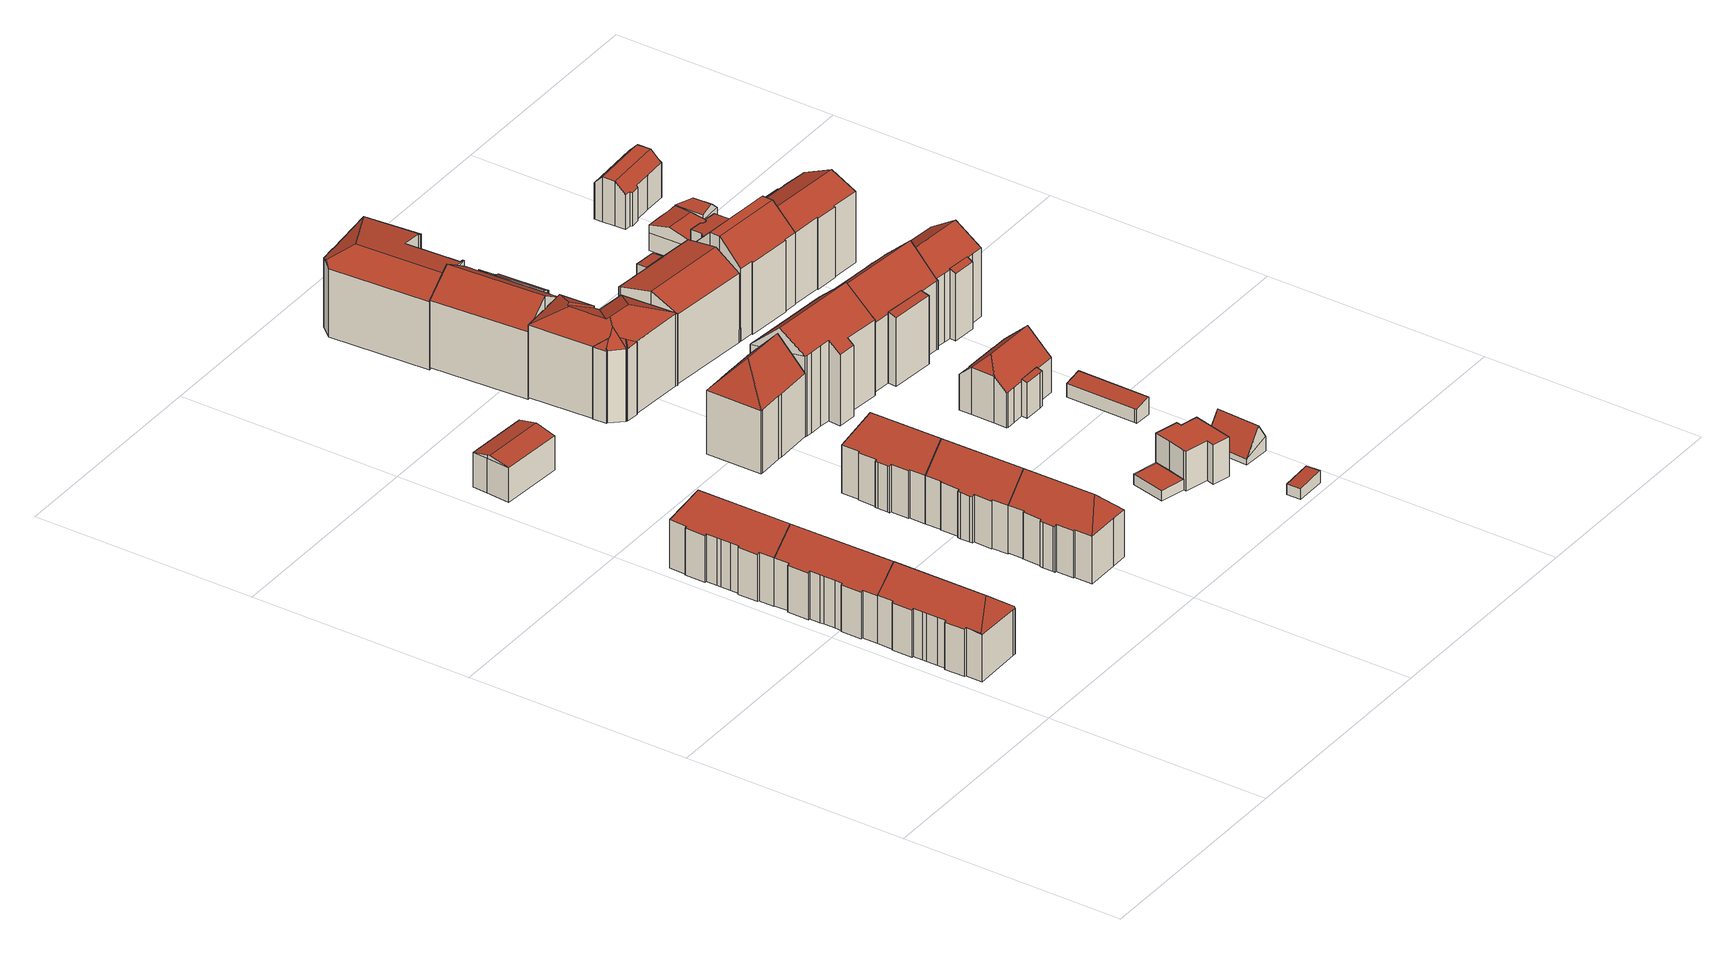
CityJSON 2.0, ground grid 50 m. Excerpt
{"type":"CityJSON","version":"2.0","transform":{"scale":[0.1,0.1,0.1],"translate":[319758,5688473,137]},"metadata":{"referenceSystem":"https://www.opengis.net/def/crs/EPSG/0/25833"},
"CityObjects":{
"building1":{"type":"Building","attributes":{"Dachtyp_tdc":"tdcFreeFormRoof","Gemeindeschluessel":14713000,"Dachneigung":39.21,"QualitaetDacherkennung":83,"Geometrietyp2DReferenz":"3000","function":"31001_9998","roofType":"5000","measuredHeight":15.75},"geometry":[{"type":"MultiSurface","lod":"2","boundaries":[[[0,1,2,3]],[[1,4,5,2]],[[4,6,7,5]],[[6,8,9,7]],[[8,10,11,9]],[[10,12,13,11]],[[12,14,15,13]],[[14,16,17,15]],[[16,18,19,17]],[[18,20,21,19]],[[20,22,23,21]],[[22,24,25,23]],[[24,26,27,25]],[[26,28,29,27]],[[28,30,31,29]],[[30,32,33,31]],[[32,34,35,33]],[[34,36,37,35]],[[36,38,39,37]],[[38,40,41,39]],[[40,42,43,41]],[[42,44,45,43]],[[44,46,47,45]],[[46,48,49,47]],[[48,50,51,49]],[[50,52,53,51]],[[52,0,3,53]],[[50,48,54,55,56,0,52]],[[28,26,57,55,54,46,44,42,40,38,36,34,32,30]],[[16,14,12,10,8,6,4,1,56,55,57,24,22,20,18]],[[1,0,56]],[[26,24,57]],[[48,46,54]],[[3,2,5,7,9,11,13,15,17,19,21,23,25,27,29,31,33,35,37,39,41,43,45,47,49,51,53]]],"semantics":{"surfaces":[{"type":"WallSurface"},{"type":"RoofSurface"},{"type":"GroundSurface"}],"values":[0,0,0,0,0,0,0,0,0,0,0,0,0,0,0,0,0,0,0,0,0,0,0,0,0,0,0,1,1,1,0,0,0,2]}}]},
"building2":{"type":"Building","attributes":{"Dachtyp_tdc":"tdcGableRoof","Gemeindeschluessel":14713000,"Dachneigung":40.83,"QualitaetDacherkennung":93,"Geometrietyp2DReferenz":"3000","function":"31001_9998","roofType":"3100","measuredHeight":15.83},"geometry":[{"type":"MultiSurface","lod":"2","boundaries":[[[58,59,60,61]],[[59,62,63,60]],[[62,64,65,63]],[[64,66,67,65]],[[66,68,69,67]],[[68,70,71,69]],[[70,72,73,71]],[[72,74,75,73]],[[74,76,77,75]],[[76,78,79,77]],[[78,80,81,79]],[[80,82,83,81]],[[82,84,85,83]],[[84,86,87,85]],[[86,88,89,87]],[[88,90,91,89]],[[90,92,93,91]],[[92,94,95,93]],[[94,96,97,95]],[[96,98,99,97]],[[98,100,101,99]],[[100,102,103,101]],[[102,104,27,103]],[[104,105,106,27]],[[105,107,25,106]],[[107,108,109,25]],[[108,58,61,109]],[[105,104,102,100,98,96,94,92,90,88,86,84,82,80]],[[80,78,76,74,72,70,68,66,64,62,59,58,108,107,105]],[[61,60,63,65,67,69,71,73,75,77,79,81,83,85,87,89,91,93,95,97,99,101,103,27,106,25,109]]],"semantics":{"surfaces":[{"type":"WallSurface"},{"type":"RoofSurface"},{"type":"GroundSurface"}],"values":[0,0,0,0,0,0,0,0,0,0,0,0,0,0,0,0,0,0,0,0,0,0,0,0,0,0,0,1,1,2]}}]},
"building3":{"type":"Building","attributes":{"Dachtyp_tdc":"tdcHipAndGableRoof","Gemeindeschluessel":14713000,"Dachneigung":40.2,"QualitaetDacherkennung":94,"Geometrietyp2DReferenz":"3000","function":"31001_9998","roofType":"5000","measuredHeight":15.84},"geometry":[{"type":"MultiSurface","lod":"2","boundaries":[[[110,111,112,113]],[[111,114,115,112]],[[114,116,117,115]],[[116,118,119,117]],[[118,120,121,119]],[[120,122,123,121]],[[122,124,125,123]],[[124,126,127,125]],[[126,80,128,127]],[[80,78,129,128]],[[78,130,131,129]],[[130,132,133,131]],[[132,134,135,133]],[[134,136,137,135]],[[136,138,139,137]],[[138,140,141,139]],[[140,142,143,141]],[[142,144,145,143]],[[144,146,147,145]],[[146,148,149,147]],[[148,150,151,149]],[[150,152,153,151]],[[152,154,155,153]],[[154,156,157,155]],[[156,158,159,157]],[[158,160,161,159]],[[160,162,163,161]],[[162,110,113,163]],[[158,156,154,152,164]],[[152,150,148,146,144,142,140,138,136,134,132,130,78,80,164]],[[80,126,124,122,120,118,116,114,111,110,162,160,158,164]],[[113,112,115,117,119,121,123,125,127,128,129,131,133,135,137,139,141,143,145,147,149,151,153,155,157,159,161,163]]],"semantics":{"surfaces":[{"type":"WallSurface"},{"type":"RoofSurface"},{"type":"GroundSurface"}],"values":[0,0,0,0,0,0,0,0,0,0,0,0,0,0,0,0,0,0,0,0,0,0,0,0,0,0,0,0,1,1,1,2]}}]},
"building4":{"type":"Building","attributes":{"Dachtyp_tdc":"tdcFreeFormRoof","Gemeindeschluessel":14713000,"Dachneigung":14.15,"QualitaetDacherkennung":88,"Geometrietyp2DReferenz":"3000","function":"31001_2000","roofType":"5000","measuredHeight":8.96},"geometry":[{"type":"MultiSurface","lod":"2","boundaries":[[[165,166,167,168]],[[166,169,170,167]],[[169,171,172,170]],[[171,173,174,172]],[[173,175,176,174]],[[175,165,168,176]],[[177,166,165,178]],[[175,173,171,179,177,178]],[[169,179,171]],[[166,177,179,169]],[[175,178,165]],[[168,167,170,172,174,176]]],"semantics":{"surfaces":[{"type":"WallSurface"},{"type":"RoofSurface"},{"type":"GroundSurface"}],"values":[0,0,0,0,0,0,1,1,0,0,0,2]}}]},
"building5":{"type":"Building","attributes":{"Dachtyp_tdc":"tdcHipAndGableRoof","Gemeindeschluessel":14713000,"Dachneigung":44.88,"QualitaetDacherkennung":80,"Geometrietyp2DReferenz":"3000","function":"31001_9998","roofType":"5000","measuredHeight":16.46},"geometry":[{"type":"MultiSurface","lod":"2","boundaries":[[[180,181,182,183]],[[181,184,185,182]],[[184,186,187,185]],[[186,188,189,187]],[[188,190,191,189]],[[190,192,193,191]],[[192,194,195,193]],[[194,196,197,195]],[[196,198,199,197]],[[198,200,201,199]],[[200,202,203,201]],[[202,204,205,203]],[[204,206,207,205]],[[206,208,209,207]],[[208,210,211,209]],[[210,212,213,211]],[[212,214,215,213]],[[214,216,217,215]],[[216,218,219,217]],[[218,220,221,219]],[[220,180,183,221]],[[216,214,212,222]],[[212,210,208,206,204,202,200,198,222]],[[198,196,194,192,190,188,186,184,181,180,220,218,216,222]],[[183,182,185,187,189,191,193,195,197,199,201,203,205,207,209,211,213,215,217,219,221]]],"semantics":{"surfaces":[{"type":"WallSurface"},{"type":"RoofSurface"},{"type":"GroundSurface"}],"values":[0,0,0,0,0,0,0,0,0,0,0,0,0,0,0,0,0,0,0,0,0,1,1,1,2]}}]},
"building6":{"type":"Building","attributes":{"Dachtyp_tdc":"tdcGableRoof","Gemeindeschluessel":14713000,"Dachneigung":44.8,"QualitaetDacherkennung":94,"Geometrietyp2DReferenz":"3000","function":"31001_9998","roofType":"3100","measuredHeight":16.57},"geometry":[{"type":"MultiSurface","lod":"2","boundaries":[[[223,224,225,226]],[[224,227,228,225]],[[227,229,230,228]],[[229,231,232,230]],[[231,233,234,232]],[[233,235,236,234]],[[235,237,238,236]],[[237,239,240,238]],[[239,241,242,240]],[[241,243,244,242]],[[243,245,246,244]],[[245,247,248,246]],[[247,249,250,248]],[[249,251,252,250]],[[251,253,254,252]],[[253,255,256,254]],[[255,200,257,256]],[[200,198,258,257]],[[198,196,259,258]],[[196,260,261,259]],[[260,223,226,261]],[[198,200,255,253,251,249,247,245,243]],[[243,241,239,237,235,233,231,229,227,224,223,260,196,198]],[[226,225,228,230,232,234,236,238,240,242,244,246,248,250,252,254,256,257,258,259,261]]],"semantics":{"surfaces":[{"type":"WallSurface"},{"type":"RoofSurface"},{"type":"GroundSurface"}],"values":[0,0,0,0,0,0,0,0,0,0,0,0,0,0,0,0,0,0,0,0,0,1,1,2]}}]},
"building7":{"type":"Building","attributes":{"Dachtyp_tdc":"tdcHipAndGableRoof","Gemeindeschluessel":14713000,"Dachneigung":44.86,"QualitaetDacherkennung":91,"Geometrietyp2DReferenz":"3000","function":"31001_9998","roofType":"5000","measuredHeight":16.6},"geometry":[{"type":"MultiSurface","lod":"2","boundaries":[[[262,263,264,265]],[[263,266,267,264]],[[266,245,246,267]],[[245,243,244,246]],[[243,241,242,244]],[[241,268,269,242]],[[268,270,271,269]],[[270,272,273,271]],[[272,274,275,273]],[[274,276,277,275]],[[276,278,279,277]],[[278,280,281,279]],[[280,282,283,281]],[[282,284,285,283]],[[284,286,287,285]],[[286,288,289,287]],[[288,290,291,289]],[[290,292,293,291]],[[292,294,295,293]],[[294,262,265,295]],[[290,288,296]],[[288,286,284,282,280,278,276,274,272,270,268,241,243,296]],[[243,245,266,263,262,294,292,290,296]],[[265,264,267,246,244,242,269,271,273,275,277,279,281,283,285,287,289,291,293,295]]],"semantics":{"surfaces":[{"type":"WallSurface"},{"type":"RoofSurface"},{"type":"GroundSurface"}],"values":[0,0,0,0,0,0,0,0,0,0,0,0,0,0,0,0,0,0,0,0,1,1,1,2]}}]},
"building8":{"type":"Building","attributes":{"Dachtyp_tdc":"tdcHipAndGableRoof","Gemeindeschluessel":14713000,"Dachneigung":47.72,"QualitaetDacherkennung":93,"Geometrietyp2DReferenz":"3000","function":"31001_9998","roofType":"5000","measuredHeight":21.48},"geometry":[{"type":"MultiSurface","lod":"2","boundaries":[[[297,298,299,300]],[[298,301,302,299]],[[301,303,304,302]],[[303,305,306,304]],[[305,307,308,306]],[[307,309,310,308]],[[309,311,312,310]],[[311,313,314,312]],[[313,315,316,314]],[[315,317,318,316]],[[317,319,320,318]],[[319,297,300,320]],[[315,313,321]],[[313,311,309,307,305,303,321]],[[303,301,298,297,319,317,315,321]],[[300,299,302,304,306,308,310,312,314,316,318,320]]],"semantics":{"surfaces":[{"type":"WallSurface"},{"type":"RoofSurface"},{"type":"GroundSurface"}],"values":[0,0,0,0,0,0,0,0,0,0,0,0,1,1,1,2]}}]},
"building9":{"type":"Building","attributes":{"Dachtyp_tdc":"tdcPolyFlatRoof","Gemeindeschluessel":14713000,"Dachneigung":0,"QualitaetDacherkennung":81,"Geometrietyp2DReferenz":"3000","function":"31001_9998","roofType":"1000","measuredHeight":2.42},"geometry":[{"type":"MultiSurface","lod":"2","boundaries":[[[322,323,324,325]],[[323,326,327,324]],[[326,328,329,327]],[[328,330,331,329]],[[330,322,325,331]],[[330,328,326,323,322]],[[325,324,327,329,331]]],"semantics":{"surfaces":[{"type":"WallSurface"},{"type":"RoofSurface"},{"type":"GroundSurface"}],"values":[0,0,0,0,0,1,2]}}]},
"building10":{"type":"Building","attributes":{"Dachtyp_tdc":"tdcFreeFormRoof","Gemeindeschluessel":14713000,"Dachneigung":26.91,"QualitaetDacherkennung":24,"Geometrietyp2DReferenz":"3000","function":"31001_9998","roofType":"5000","measuredHeight":19.82},"geometry":[{"type":"MultiSurface","lod":"2","boundaries":[[[332,333,334,335]],[[333,336,337,334]],[[336,338,339,337]],[[338,340,341,339]],[[340,342,343,341]],[[342,344,345,343]],[[344,346,347,345]],[[344,348,346]],[[349,348,344]],[[348,349,350]],[[349,344,342]],[[351,352,350,349,342,340]],[[353,354,351,340,338]],[[355,353,338,336]],[[332,336,333]],[[336,332,355]],[[354,353,355,332,356]],[[357,358,352,351,354,356,359]],[[360,357,359,361]],[[362,360,361,363]],[[362,363,364]],[[365,358,357,360,362,364,366]],[[367,365,366,368]],[[369,367,368,370]],[[369,370,371]],[[365,367,369,371,372]],[[348,350,352,358,365,372,373]],[[348,373,346]],[[347,374,375,376,377,378,379,380,381,382,383,384,335,334,337,339,341,343,345]],[[346,373,374,347]],[[373,372,375,374]],[[372,371,376,375]],[[371,370,377,376]],[[370,368,378,377]],[[368,366,379,378]],[[366,364,380,379]],[[364,363,381,380]],[[363,361,382,381]],[[361,359,383,382]],[[359,356,384,383]],[[356,332,335,384]]],"semantics":{"surfaces":[{"type":"WallSurface"},{"type":"RoofSurface"},{"type":"GroundSurface"}],"values":[0,0,0,0,0,0,0,1,1,1,1,1,1,1,1,1,1,1,1,1,1,1,1,1,1,1,1,1,2,0,0,0,0,0,0,0,0,0,0,0,0]}}]},
"building11":{"type":"Building","attributes":{"Gemeindeschluessel":14713000,"Geometrietyp2DReferenz":"3000","function":"31001_9998","roofType":"9999"},"children":["building11-1","building11-2"]},
"building11-1":{"type":"BuildingPart","attributes":{"Dachtyp_tdc":"tdcGableRoof","Dachneigung":35.15,"QualitaetDacherkennung":75,"Geometrietyp2DReferenz":"3000","roofType":"3100","measuredHeight":20.07},"parents":["building11"],"geometry":[{"type":"MultiSurface","lod":"2","boundaries":[[[385,386,387]],[[388,389,390,391]],[[389,392,393,390]],[[392,394,395,393]],[[394,396,397,395]],[[396,398,399,397]],[[398,400,401,399]],[[400,402,403,401]],[[402,404,405,403]],[[404,406,407,405]],[[406,385,387,407]],[[402,400,398,396]],[[396,394,392,389,388,408,386,385,406,404,402]],[[387,391,390,393,395,397,399,401,403,405,407]],[[391,387,386,408]],[[388,391,408]]],"semantics":{"surfaces":[{"type":"WallSurface"},{"type":"RoofSurface"},{"type":"GroundSurface"},{"type":"ClosureSurface"}],"values":[0,0,0,0,0,0,0,0,0,0,0,1,1,2,3,3]}}]},
"building11-2":{"type":"BuildingPart","attributes":{"Dachtyp_tdc":"tdcPolyFlatRoof","Dachneigung":26.8,"QualitaetDacherkennung":94,"Geometrietyp2DReferenz":"3000","roofType":"2100","measuredHeight":16.1},"parents":["building11"],"geometry":[{"type":"MultiSurface","lod":"2","boundaries":[[[409,410,411,387]],[[410,412,413,411]],[[412,414,415,413]],[[414,416,417,415]],[[416,418,419,417]],[[418,420,421,419]],[[420,422,391,421]],[[422,388,391]],[[409,387,386]],[[423,422,420,418,416,414,412,410,409]],[[411,413,415,417,419,421,391,387]],[[408,388,422,423]],[[408,391,388]],[[386,408,423,409]],[[386,387,391,408]]],"semantics":{"surfaces":[{"type":"WallSurface"},{"type":"RoofSurface"},{"type":"GroundSurface"},{"type":"ClosureSurface"}],"values":[0,0,0,0,0,0,0,0,0,1,2,0,3,0,3]}}]},
"building12":{"type":"Building","attributes":{"Dachtyp_tdc":"tdcPolyFlatRoof","Gemeindeschluessel":14713000,"Dachneigung":0,"QualitaetDacherkennung":73,"Geometrietyp2DReferenz":"3000","function":"31001_9998","roofType":"1000","measuredHeight":9.14},"geometry":[{"type":"MultiSurface","lod":"2","boundaries":[[[424,425,325,426]],[[425,427,331,325]],[[427,428,329,331]],[[428,429,430,329]],[[429,431,432,430]],[[431,433,434,432]],[[433,435,436,434]],[[435,437,438,436]],[[437,439,440,438]],[[439,441,442,440]],[[441,424,426,442]],[[441,439,437,435,433,431,429,428,427,425,424]],[[426,325,331,329,430,432,434,436,438,440,442]]],"semantics":{"surfaces":[{"type":"WallSurface"},{"type":"RoofSurface"},{"type":"GroundSurface"}],"values":[0,0,0,0,0,0,0,0,0,0,0,1,2]}}]},
"building13":{"type":"Building","attributes":{"Dachtyp_tdc":"tdcPolyFlatRoof","Gemeindeschluessel":14713000,"Dachneigung":3.63,"QualitaetDacherkennung":97,"Geometrietyp2DReferenz":"3000","function":"31001_2463","roofType":"2100","measuredHeight":2.85},"geometry":[{"type":"MultiSurface","lod":"2","boundaries":[[[443,444,445,446]],[[444,447,448,445]],[[447,449,450,448]],[[449,443,446,450]],[[449,447,444,443]],[[446,445,448,450]]],"semantics":{"surfaces":[{"type":"WallSurface"},{"type":"RoofSurface"},{"type":"GroundSurface"}],"values":[0,0,0,0,1,2]}}]},
"building14":{"type":"Building","attributes":{"Dachtyp_tdc":"tdcFreeFormRoof","Gemeindeschluessel":14713000,"Dachneigung":42.61,"QualitaetDacherkennung":47,"Geometrietyp2DReferenz":"3000","function":"31001_9998","roofType":"5000","measuredHeight":23},"geometry":[{"type":"MultiSurface","lod":"2","boundaries":[[[451,452,453,454]],[[452,455,456,453]],[[455,457,458,456]],[[457,459,460,458]],[[459,461,462,460]],[[461,463,464,462]],[[463,465,466,464]],[[465,467,468,466]],[[467,469,470,468]],[[469,471,472,470]],[[471,473,474,472]],[[473,475,476,474]],[[475,451,454,476]],[[477,467,465,463,478]],[[452,451,475,473,471,469,477,478,461,459,457,455]],[[463,461,478]],[[469,467,477]],[[454,453,456,458,460,462,464,466,468,470,472,474,476]]],"semantics":{"surfaces":[{"type":"WallSurface"},{"type":"RoofSurface"},{"type":"GroundSurface"}],"values":[0,0,0,0,0,0,0,0,0,0,0,0,0,1,1,0,0,2]}}]},
"building15":{"type":"Building","attributes":{"Dachtyp_tdc":"tdcFreeFormRoof","Gemeindeschluessel":14713000,"Dachneigung":10.22,"QualitaetDacherkennung":35,"Geometrietyp2DReferenz":"3000","function":"31001_9998","roofType":"5000","measuredHeight":19.12},"geometry":[{"type":"MultiSurface","lod":"2","boundaries":[[[479,480,481,482]],[[480,483,484,481]],[[483,485,486,484]],[[485,487,488,486]],[[487,489,490,488]],[[489,491,492,490]],[[491,493,494,492]],[[493,495,496,494]],[[495,497,498,496]],[[497,499,500,498]],[[499,501,502,500]],[[501,503,504,502]],[[503,479,482,504]],[[505,506,503,501,499,507]],[[495,508,505,507,497]],[[493,491,489,487,485,483,480,479,506,505,508]],[[479,503,506]],[[499,497,507]],[[495,493,508]],[[482,481,484,486,488,490,492,494,496,498,500,502,504]]],"semantics":{"surfaces":[{"type":"WallSurface"},{"type":"RoofSurface"},{"type":"GroundSurface"}],"values":[0,0,0,0,0,0,0,0,0,0,0,0,0,1,1,1,0,0,0,2]}}]},
"building16":{"type":"Building","attributes":{"Dachtyp_tdc":"tdcFreeFormRoof","Gemeindeschluessel":14713000,"Dachneigung":54.87,"QualitaetDacherkennung":7,"Geometrietyp2DReferenz":"3000","function":"31001_9998","roofType":"5000","measuredHeight":6.92},"geometry":[{"type":"MultiSurface","lod":"2","boundaries":[[[509,510,511,512]],[[510,513,514,511]],[[513,515,516,514]],[[515,517,518,516]],[[517,519,520,518]],[[519,509,512,520]],[[521,522,515,513]],[[510,509,519,517,522,521]],[[513,510,521]],[[517,515,522]],[[512,511,514,516,518,520]]],"semantics":{"surfaces":[{"type":"WallSurface"},{"type":"RoofSurface"},{"type":"GroundSurface"}],"values":[0,0,0,0,0,0,1,1,0,0,2]}}]},
"building17":{"type":"Building","attributes":{"Gemeindeschluessel":14713000,"Geometrietyp2DReferenz":"3000","function":"31001_9998","roofType":"9999"},"children":["building17-1","building17-2","building17-3"]},
"building17-1":{"type":"BuildingPart","attributes":{"Dachtyp_tdc":"tdcPolyFlatRoof","Dachneigung":0,"QualitaetDacherkennung":0,"Geometrietyp2DReferenz":"3000","roofType":"9999","measuredHeight":3.02},"parents":["building17"],"geometry":[{"type":"MultiSurface","lod":"2","boundaries":[[[523,524,525,526,527]],[[526,525,528,529]],[[525,524,530,528]],[[524,523,531,530]],[[529,528,530,531,532]],[[529,532,527,526]],[[532,531,523,527]]],"semantics":{"surfaces":[{"type":"RoofSurface"},{"type":"WallSurface"},{"type":"GroundSurface"},{"type":"ClosureSurface"}],"values":[0,1,1,1,2,3,3]}}]},
"building17-2":{"type":"BuildingPart","attributes":{"Dachtyp_tdc":"tdcPolyFlatRoof","Dachneigung":6.88,"QualitaetDacherkennung":76,"Geometrietyp2DReferenz":"3000","roofType":"2100","measuredHeight":18.15},"parents":["building17"],"geometry":[{"type":"MultiSurface","lod":"2","boundaries":[[[533,534,535,536,537]],[[534,538,539,535]],[[538,540,541,539]],[[540,542,543,544,541]],[[542,540,538,534,533]],[[536,535,539,541,544]],[[537,543,542,533]],[[537,536,544,543]]],"semantics":{"surfaces":[{"type":"WallSurface"},{"type":"RoofSurface"},{"type":"GroundSurface"},{"type":"ClosureSurface"}],"values":[0,0,0,0,1,2,0,3]}}]},
"building17-3":{"type":"BuildingPart","attributes":{"Dachtyp_tdc":"tdcGableRoof","Dachneigung":10.06,"QualitaetDacherkennung":44,"Geometrietyp2DReferenz":"3000","roofType":"3100","measuredHeight":19.31},"parents":["building17"],"geometry":[{"type":"MultiSurface","lod":"2","boundaries":[[[545,537,536,546]],[[543,547,541,544]],[[547,548,549,541]],[[548,550,551,549]],[[550,552,526,529,551]],[[553,554,555,531,523]],[[554,556,557,555]],[[556,558,559,557]],[[558,545,546,559]],[[556,554,553,560]],[[560,552,550,548,547,543,537,545,558,556]],[[546,536,544,541,549,551,529,532,531,555,557,559]],[[543,544,536,537]],[[527,526,552,560]],[[532,529,526,527]],[[553,523,527,560]],[[532,527,523,531]]],"semantics":{"surfaces":[{"type":"WallSurface"},{"type":"RoofSurface"},{"type":"GroundSurface"},{"type":"ClosureSurface"}],"values":[0,0,0,0,0,0,0,0,0,1,1,2,3,0,3,0,3]}}]},
"building18":{"type":"Building","attributes":{"Gemeindeschluessel":14713000,"Geometrietyp2DReferenz":"3000","function":"31001_9998","roofType":"9999"},"children":["building18-1","building18-2"]},
"building18-1":{"type":"BuildingPart","attributes":{"Dachtyp_tdc":"tdcPolyFlatRoof","Dachneigung":16.17,"QualitaetDacherkennung":83,"Geometrietyp2DReferenz":"3000","roofType":"2100","measuredHeight":8.47},"parents":["building18"],"geometry":[{"type":"MultiSurface","lod":"2","boundaries":[[[561,562,563,564,565]],[[562,566,567,563]],[[566,568,569,567]],[[568,570,571,572,569]],[[568,566,562,561,570]],[[572,564,563,567,569]],[[561,565,571,570]],[[565,564,572,571]]],"semantics":{"surfaces":[{"type":"WallSurface"},{"type":"RoofSurface"},{"type":"GroundSurface"},{"type":"ClosureSurface"}],"values":[0,0,0,0,1,2,0,3]}}]},
"building18-2":{"type":"BuildingPart","attributes":{"Dachtyp_tdc":"tdcGableAndHippedGRoof","Dachneigung":43.38,"QualitaetDacherkennung":88,"Geometrietyp2DReferenz":"3000","roofType":"9999","measuredHeight":13.35},"parents":["building18"],"geometry":[{"type":"MultiSurface","lod":"2","boundaries":[[[573,574,575,576]],[[574,577,578,575]],[[577,579,580,578]],[[579,581,582,580]],[[581,583,584,582]],[[583,585,586,584]],[[585,587,588,586]],[[587,589,590,588]],[[589,565,564,590]],[[571,591,592,572]],[[591,593,594,592]],[[593,595,596,594]],[[595,597,598,596]],[[597,599,600,598]],[[599,601,602,600]],[[601,603,604,602]],[[603,573,576,604]],[[599,597,605]],[[597,595,593,591,571,565,589,587,585,583,605]],[[583,581,579,577,574,573,603,601,599,605]],[[576,575,578,580,582,584,586,588,590,564,572,592,594,596,598,600,602,604]],[[571,572,564,565]]],"semantics":{"surfaces":[{"type":"WallSurface"},{"type":"RoofSurface"},{"type":"GroundSurface"},{"type":"ClosureSurface"}],"values":[0,0,0,0,0,0,0,0,0,0,0,0,0,0,0,0,0,1,1,1,2,3]}}]},
"building19":{"type":"Building","attributes":{"Dachtyp_tdc":"tdcPolyFlatRoof","Gemeindeschluessel":14713000,"Dachneigung":12.18,"QualitaetDacherkennung":83,"Geometrietyp2DReferenz":"3000","function":"31001_9998","roofType":"2100","measuredHeight":4.02},"geometry":[{"type":"MultiSurface","lod":"2","boundaries":[[[606,607,608,609]],[[607,610,611,608]],[[610,612,613,611]],[[612,614,615,613]],[[614,606,609,615]],[[614,612,610,607,606]],[[609,608,611,613,615]]],"semantics":{"surfaces":[{"type":"WallSurface"},{"type":"RoofSurface"},{"type":"GroundSurface"}],"values":[0,0,0,0,0,1,2]}}]},
"building20":{"type":"Building","attributes":{"Gemeindeschluessel":14713000,"Geometrietyp2DReferenz":"3000","function":"31001_9998","roofType":"9999"},"children":["building20-1","building20-2"]},
"building20-1":{"type":"BuildingPart","attributes":{"Dachtyp_tdc":"tdcPolyFlatRoof","Dachneigung":12.2,"QualitaetDacherkennung":62,"Geometrietyp2DReferenz":"3000","roofType":"2100","measuredHeight":16.27},"parents":["building20"],"geometry":[{"type":"MultiSurface","lod":"2","boundaries":[[[616,617,618,619,620]],[[621,622,623,624,625]],[[622,616,620,623]],[[622,621,617,616]],[[620,619,624,623]],[[621,625,618,617]],[[625,624,619,618]]],"semantics":{"surfaces":[{"type":"WallSurface"},{"type":"RoofSurface"},{"type":"GroundSurface"},{"type":"ClosureSurface"}],"values":[0,0,0,1,2,0,3]}}]},
"building20-2":{"type":"BuildingPart","attributes":{"Dachtyp_tdc":"tdcGableRoof","Dachneigung":44.75,"QualitaetDacherkennung":91,"Geometrietyp2DReferenz":"3000","roofType":"3100","measuredHeight":22.36},"parents":["building20"],"geometry":[{"type":"MultiSurface","lod":"2","boundaries":[[[626,627,628,629]],[[627,625,624,628]],[[618,630,470,619]],[[630,631,632,470]],[[631,633,468,632]],[[633,634,635,468]],[[634,636,637,635]],[[636,638,639,637]],[[638,640,641,639]],[[640,642,643,641]],[[642,644,645,643]],[[644,646,647,645]],[[646,648,649,647]],[[648,650,651,649]],[[650,652,653,651]],[[652,654,655,653]],[[654,656,657,655]],[[656,658,659,657]],[[658,660,661,659]],[[660,662,663,661]],[[662,626,629,663]],[[658,656,654,652,650,648,646,644,642,640,638,636,634,633,631]],[[631,630,618,625,627,626,662,660,658]],[[629,628,624,619,470,632,468,635,637,639,641,643,645,647,649,651,653,655,657,659,661,663]],[[618,619,624,625]]],"semantics":{"surfaces":[{"type":"WallSurface"},{"type":"RoofSurface"},{"type":"GroundSurface"},{"type":"ClosureSurface"}],"values":[0,0,0,0,0,0,0,0,0,0,0,0,0,0,0,0,0,0,0,0,0,1,1,2,3]}}]},
"building21":{"type":"Building","attributes":{"Gemeindeschluessel":14713000,"Geometrietyp2DReferenz":"3000","function":"31001_9998","roofType":"9999"},"children":["building21-1","building21-2"]},
"building21-1":{"type":"BuildingPart","attributes":{"Dachtyp_tdc":"tdcPolyFlatRoof","Dachneigung":2.96,"QualitaetDacherkennung":62,"Geometrietyp2DReferenz":"3000","roofType":"2100","measuredHeight":16.63},"parents":["building21"],"geometry":[{"type":"MultiSurface","lod":"2","boundaries":[[[664,665,666,667]],[[665,668,669,666]],[[668,670,671,669]],[[670,672,673,671]],[[672,674,675,673]],[[674,676,677,675]],[[676,678,679,677]],[[678,680,681,679]],[[680,682,683,681]],[[682,684,685,686,683]],[[682,680,678,676,674,672,670,668,665,664,687,688,684]],[[686,689,667,666,669,671,673,675,677,679,681,683]],[[688,685,684]],[[689,686,685,688,687]],[[664,667,689,687]]],"semantics":{"surfaces":[{"type":"WallSurface"},{"type":"RoofSurface"},{"type":"GroundSurface"},{"type":"ClosureSurface"}],"values":[0,0,0,0,0,0,0,0,0,0,1,2,0,3,3]}}]},
"building21-2":{"type":"BuildingPart","attributes":{"Dachtyp_tdc":"tdcCutGableRoof","Dachneigung":44.11,"QualitaetDacherkennung":64,"Geometrietyp2DReferenz":"3000","roofType":"9999","measuredHeight":21.88},"parents":["building21"],"geometry":[{"type":"MultiSurface","lod":"2","boundaries":[[[690,691,692,693]],[[691,694,695,692]],[[694,696,667,695]],[[696,664,667]],[[685,697,698,686]],[[697,699,700,698]],[[699,701,702,700]],[[701,703,704,702]],[[703,705,706,704]],[[705,707,708,706]],[[707,709,710,708]],[[709,711,712,710]],[[711,713,714,712]],[[713,715,716,714]],[[715,717,718,716]],[[717,719,720,718]],[[719,721,722,720]],[[721,723,724,722]],[[723,690,693,724]],[[705,703,701,699,697,685,688,725,696,694,691,690,723]],[[721,719,717,715,713,711,709,707]],[[723,721,707,705]],[[693,692,695,667,689,686,698,700,702,704,706,708,710,712,714,716,718,720,722,724]],[[725,687,664,696]],[[687,689,667,664]],[[688,687,725]],[[685,686,689,687,688]]],"semantics":{"surfaces":[{"type":"WallSurface"},{"type":"RoofSurface"},{"type":"GroundSurface"},{"type":"ClosureSurface"}],"values":[0,0,0,0,0,0,0,0,0,0,0,0,0,0,0,0,0,0,0,1,1,1,2,0,3,0,3]}}]},
"building22":{"type":"Building","attributes":{"Gemeindeschluessel":14713000,"Geometrietyp2DReferenz":"3000","function":"31001_9998","roofType":"9999"},"children":["building22-1","building22-2"]},
"building22-1":{"type":"BuildingPart","attributes":{"Dachtyp_tdc":"tdcPolyFlatRoof","Dachneigung":24.7,"QualitaetDacherkennung":74,"Geometrietyp2DReferenz":"3000","roofType":"2100","measuredHeight":16.05},"parents":["building22"],"geometry":[{"type":"MultiSurface","lod":"2","boundaries":[[[726,727,728,729,730]],[[731,732,733,734,735]],[[732,726,730,733]],[[732,731,736,737,727,726]],[[730,729,738,739,734,733]],[[740,728,727,737]],[[740,738,729,728]],[[736,741,740,737]],[[741,739,738,740]],[[731,735,741,736]],[[735,734,739,741]]],"semantics":{"surfaces":[{"type":"WallSurface"},{"type":"RoofSurface"},{"type":"GroundSurface"},{"type":"ClosureSurface"}],"values":[0,0,0,1,2,0,3,0,3,0,3]}}]},
"building22-2":{"type":"BuildingPart","attributes":{"Dachtyp_tdc":"tdcGableRoof","Dachneigung":34.13,"QualitaetDacherkennung":82,"Geometrietyp2DReferenz":"3000","roofType":"3100","measuredHeight":19.6},"parents":["building22"],"geometry":[{"type":"MultiSurface","lod":"2","boundaries":[[[728,742,743,729]],[[742,744,745,743]],[[744,746,747,745]],[[746,748,749,747]],[[748,750,751,749]],[[750,752,753,751]],[[752,754,755,753]],[[754,756,757,755]],[[756,735,734,757]],[[752,750,748,746]],[[746,744,742,728,740,741,735,756,754,752]],[[734,739,738,729,743,745,747,749,751,753,755,757]],[[739,734,735,741]],[[738,739,741,740]],[[728,729,738,740]]],"semantics":{"surfaces":[{"type":"WallSurface"},{"type":"RoofSurface"},{"type":"GroundSurface"},{"type":"ClosureSurface"}],"values":[0,0,0,0,0,0,0,0,0,1,1,2,3,3,3]}}]},
"building23":{"type":"Building","attributes":{"Gemeindeschluessel":14713000,"Geometrietyp2DReferenz":"3000","function":"31001_9998","roofType":"9999"},"children":["building23-1","building23-2"]},
"building23-1":{"type":"BuildingPart","attributes":{"Dachtyp_tdc":"tdcGableRoof","Dachneigung":25.18,"QualitaetDacherkennung":63,"Geometrietyp2DReferenz":"3000","roofType":"3100","measuredHeight":19.4},"parents":["building23"],"geometry":[{"type":"MultiSurface","lod":"2","boundaries":[[[758,759,760]],[[761,762,763,764,765]],[[762,766,767,763]],[[766,768,769,767]],[[768,770,771,769]],[[770,772,773,771]],[[772,774,775,773]],[[774,776,777,775]],[[776,709,778,777]],[[709,779,780,778]],[[779,781,782,780]],[[781,783,784,782]],[[783,758,760,784]],[[779,709,776,774,772,770,768,766]],[[766,762,761,785,758,783,781,779]],[[760,786,764,763,767,769,771,773,775,777,778,780,782,784]],[[787,759,758,785]],[[787,786,760,759]],[[761,765,787,785]],[[765,764,786,787]]],"semantics":{"surfaces":[{"type":"WallSurface"},{"type":"RoofSurface"},{"type":"GroundSurface"},{"type":"ClosureSurface"}],"values":[0,0,0,0,0,0,0,0,0,0,0,0,0,1,1,2,0,3,0,3]}}]},
"building23-2":{"type":"BuildingPart","attributes":{"Dachtyp_tdc":"tdcPolyFlatRoof","Dachneigung":0,"QualitaetDacherkennung":77,"Geometrietyp2DReferenz":"3000","roofType":"1000","measuredHeight":15.08},"parents":["building23"],"geometry":[{"type":"MultiSurface","lod":"2","boundaries":[[[759,788,789,760]],[[788,790,791,789]],[[790,765,764,791]],[[787,765,790,788,759]],[[760,789,791,764,786]],[[786,764,765,787]],[[760,786,787,759]]],"semantics":{"surfaces":[{"type":"WallSurface"},{"type":"RoofSurface"},{"type":"GroundSurface"},{"type":"ClosureSurface"}],"values":[0,0,0,1,2,3,3]}}]},
"building24":{"type":"Building","attributes":{"Gemeindeschluessel":14713000,"Geometrietyp2DReferenz":"3000","function":"31001_9998","roofType":"9999"},"children":["building24-1","building24-2"]},
"building24-1":{"type":"BuildingPart","attributes":{"Dachtyp_tdc":"tdcHipAndGableRoof","Dachneigung":16.44,"QualitaetDacherkennung":33,"Geometrietyp2DReferenz":"3000","roofType":"5000","measuredHeight":6.76},"parents":["building24"],"geometry":[{"type":"MultiSurface","lod":"2","boundaries":[[[792,793,794,795]],[[793,796,797,794]],[[798,799,800,801]],[[799,802,803,800]],[[802,804,805,803]],[[804,806,807,805]],[[806,808,809,807]],[[808,810,811,809]],[[810,792,795,811]],[[812,813,814,815]],[[814,816,817,818,819,815]],[[806,804,802,812,815,819,820]],[[806,820,808]],[[808,820,819,818,810]],[[799,812,802]],[[810,818,817,792]],[[792,817,816,793]],[[793,816,814,821,796]],[[798,822,813,812,799]],[[795,794,797,801,800,803,805,807,809,811]],[[801,797,796,798]],[[796,821,822,798]],[[813,822,821,814]]],"semantics":{"surfaces":[{"type":"WallSurface"},{"type":"RoofSurface"},{"type":"GroundSurface"},{"type":"ClosureSurface"}],"values":[0,0,0,0,0,0,0,0,0,1,1,1,0,0,0,0,0,0,0,2,3,3,3]}}]},
"building24-2":{"type":"BuildingPart","attributes":{"Dachtyp_tdc":"tdcHipAndGableRoof","Dachneigung":11.49,"QualitaetDacherkennung":59,"Geometrietyp2DReferenz":"3000","roofType":"5000","measuredHeight":6.75},"parents":["building24"],"geometry":[{"type":"MultiSurface","lod":"2","boundaries":[[[821,823,824,797,796]],[[823,825,826,824]],[[825,827,828,826]],[[827,822,798,801,828]],[[829,830,831,832]],[[833,834,832,831]],[[829,832,834,827]],[[827,834,833,813,822]],[[821,814,831,830,823]],[[823,830,829,825]],[[825,829,827]],[[797,824,826,828,801]],[[796,797,801,798]],[[796,798,822,821]],[[814,813,833,831]],[[822,813,814,821]]],"semantics":{"surfaces":[{"type":"WallSurface"},{"type":"RoofSurface"},{"type":"GroundSurface"},{"type":"ClosureSurface"}],"values":[0,0,0,0,1,1,1,0,0,0,0,2,3,3,0,3]}}]},
"building25":{"type":"Building","attributes":{"Dachtyp_tdc":"tdcCutGableRoof","Gemeindeschluessel":14713000,"Dachneigung":44.93,"QualitaetDacherkennung":72,"Geometrietyp2DReferenz":"3000","function":"31001_9998","roofType":"9999","measuredHeight":10.36},"geometry":[{"type":"MultiSurface","lod":"2","boundaries":[[[835,836,837,838]],[[836,839,840,837]],[[839,841,842,840]],[[841,843,844,842]],[[843,845,846,844]],[[845,847,848,846]],[[847,849,850,848]],[[849,851,852,850]],[[851,853,854,852]],[[853,855,856,854]],[[855,857,858,856]],[[857,859,860,858]],[[859,861,862,860]],[[861,835,838,862]],[[839,836,835,861]],[[859,857,855,853,851,849,847,845,843,841]],[[861,859,841,839]],[[838,837,840,842,844,846,848,850,852,854,856,858,860,862]]],"semantics":{"surfaces":[{"type":"WallSurface"},{"type":"RoofSurface"},{"type":"GroundSurface"}],"values":[0,0,0,0,0,0,0,0,0,0,0,0,0,0,1,1,1,2]}}]}
},
"vertices":[
[10,159,136],[10,196,139],[10,196,28],[10,159,28],[6,197,136],[6,197,28],[6,243,136],[6,243,28],[9,243,139],[9,243,28],[9,261,139],[9,261,28],[9,286,139],[9,286,28],[9,295,139],[9,295,28],[9,317,139],[9,317,28],[5,317,136],[5,317,28],[5,363,136],[5,363,28],[8,364,139],[8,364,28],[8,399,139],[8,399,28],[123,400,137],[123,400,28],[124,324,137],[124,324,28],[128,323,134],[128,323,28],[127,299,134],[127,299,28],[130,299,132],[130,299,28],[130,295,132],[130,295,28],[130,268,133],[130,268,28],[130,263,133],[130,263,28],[128,263,134],[128,263,28],[128,240,134],[128,240,28],[124,239,137],[124,239,28],[125,160,133],[125,160,28],[124,160,133],[124,160,28],[118,160,133],[118,160,28],[124,162,137],[66,187,185],[10,161,139],[65,399,185],
[4,434,135],[4,480,135],[4,480,28],[4,434,28],[7,480,137],[7,480,28],[7,496,138],[7,496,28],[7,521,138],[7,521,28],[7,530,138],[7,530,28],[7,554,138],[7,554,28],[3,554,135],[3,554,28],[3,602,135],[3,602,28],[7,602,138],[7,602,28],[6,636,138],[6,636,28],[62,636,186],[62,636,28],[121,637,135],[121,637,28],[122,560,136],[122,560,28],[126,560,132],[126,560,28],[126,537,132],[126,537,28],[128,537,130],[128,537,28],[128,531,130],[128,531,28],[128,506,130],[128,506,28],[128,500,130],[128,500,28],[126,500,132],[126,500,28],[126,477,132],[126,477,28],[122,477,136],[122,477,28],[123,400,135],[64,399,186],[64,399,28],[8,399,138],[8,433,138],[8,433,28],
[124,773,133],[126,772,131],[126,772,27],[124,773,27],[126,768,131],[126,768,27],[126,742,131],[126,742,27],[126,738,131],[126,738,27],[124,738,133],[124,738,27],[124,715,133],[124,715,27],[121,714,136],[121,714,27],[121,637,136],[121,637,27],[62,636,27],[6,636,27],[6,670,138],[6,670,27],[2,671,134],[2,671,27],[2,716,135],[2,716,27],[5,716,137],[5,716,27],[5,735,137],[5,735,27],[5,757,137],[5,757,27],[5,766,137],[5,766,27],[5,791,137],[5,791,27],[1,791,134],[1,791,27],[1,837,135],[1,837,27],[4,837,137],[4,837,27],[5,876,138],[5,876,27],[112,876,136],[112,876,27],[118,877,136],[118,877,27],[119,877,136],[119,877,27],[120,797,136],[120,797,27],[124,796,133],[124,796,27],[61,847,186],
[171,1251,100],[29,1262,100],[29,1262,21],[171,1251,21],[33,1315,100],[33,1315,21],[36,1349,100],[36,1349,21],[54,1348,100],[54,1348,21],[179,1338,100],[179,1338,21],[32,1307,111],[175,1296,111],[33,1315,109],
[407,254,135],[403,254,131],[403,254,27],[407,254,27],[403,259,131],[403,259,27],[403,281,131],[403,281,27],[403,289,131],[403,289,27],[406,289,134],[406,289,27],[407,330,135],[407,330,27],[408,329,137],[408,329,27],[408,366,136],[408,366,27],[463,367,191],[463,367,27],[518,367,136],[518,367,27],[519,302,136],[519,302,27],[519,275,136],[519,275,27],[519,267,136],[519,267,27],[519,250,136],[519,250,27],[519,238,136],[519,238,27],[520,173,136],[520,173,27],[484,173,136],[484,173,27],[409,173,136],[409,173,27],[409,213,136],[409,213,27],[407,214,135],[407,214,27],[464,204,191],
[405,402,134],[406,442,135],[406,442,25],[405,402,25],[401,443,131],[401,443,25],[401,449,130],[401,449,25],[401,470,131],[401,470,25],[401,477,131],[401,477,25],[405,477,134],[405,477,25],[405,519,135],[405,519,25],[406,519,136],[406,519,25],[406,555,136],[406,555,25],[461,555,191],[461,555,25],[516,556,136],[516,556,25],[517,495,136],[517,495,25],[517,470,136],[517,470,25],[517,462,136],[517,462,25],[517,442,136],[517,442,25],[517,431,136],[517,431,25],[518,367,25],[463,367,25],[408,366,25],[407,402,136],[407,402,25],
[516,652,136],[516,633,136],[516,633,25],[516,652,25],[516,621,136],[516,621,25],[406,591,136],[406,591,25],[404,592,134],[404,592,25],[404,632,134],[404,632,25],[400,633,131],[400,633,25],[400,638,131],[400,638,25],[400,660,131],[400,660,25],[400,666,131],[400,666,25],[403,666,134],[403,666,25],[403,707,134],[403,707,25],[405,707,136],[405,707,25],[405,747,136],[405,747,25],[515,748,136],[515,748,25],[516,685,136],[516,685,25],[516,660,136],[516,660,25],[460,718,191],
[474,1046,162],[474,1041,168],[474,1041,22],[474,1046,22],[530,1041,168],[530,1041,22],[531,979,237],[531,979,22],[532,916,167],[532,916,22],[449,915,167],[449,915,22],[440,915,167],[440,915,22],[383,914,167],[383,914,22],[378,914,167],[378,914,22],[378,1040,168],[378,1040,22],[439,1040,168],[439,1040,22],[439,1046,162],[439,1046,22],[429,978,237],
[776,207,51],[720,221,51],[720,221,27],[776,207,27],[738,297,51],[738,297,27],[795,283,51],[795,283,27],[786,247,51],[786,247,27],
[475,1443,185],[477,1414,185],[477,1414,19],[475,1443,19],[479,1366,185],[479,1366,19],[474,1363,185],[474,1363,19],[474,1351,185],[474,1351,19],[537,1345,185],[537,1345,19],[539,1345,185],[539,1345,19],[547,1220,185],[547,1220,19],[544,1224,187],[537,1342,187],[481,1288,217],[419,1299,214],[425,1293,217],[423,1390,210],[415,1381,214],[435,1394,209],[354,1435,185],[389,1270,198],[410,1279,209],[362,1291,185],[384,1271,197],[360,1290,185],[366,1263,188],[362,1259,185],[364,1259,185],[400,1256,197],[389,1233,185],[407,1247,193],[392,1233,185],[407,1245,193],[392,1231,185],[421,1229,185],[421,1231,185],[543,1221,185],[543,1221,19],[421,1231,19],[421,1229,19],[392,1231,19],[392,1233,19],[389,1233,19],[364,1259,19],[362,1259,19],[360,1290,19],[362,1291,19],[354,1435,19],
[474,1629,171],[474,1629,172],[474,1629,14],[483,1484,171],[484,1466,171],[484,1466,14],[483,1484,14],[485,1444,172],[485,1444,14],[475,1443,178],[475,1443,14],[419,1439,214],[419,1439,14],[354,1435,169],[354,1435,14],[341,1653,168],[341,1653,14],[406,1657,214],[406,1657,14],[472,1661,172],[472,1661,14],[472,1658,172],[472,1658,14],[483,1484,172],
[474,1629,175],[475,1612,175],[475,1612,14],[476,1594,175],[476,1594,14],[490,1595,168],[490,1595,14],[492,1595,167],[492,1595,14],[499,1485,166],[499,1485,14],[496,1485,168],[496,1485,14],[483,1484,174],[483,1484,175],
[775,201,118],[776,207,118],[775,201,27],[786,247,118],[795,283,118],[796,285,118],[796,285,27],[849,272,118],[849,272,27],[846,260,118],[846,260,27],[885,251,118],[885,251,27],[863,161,118],[863,161,27],[823,171,118],[823,171,27],[828,188,118],[828,188,27],
[870,33,53],[938,34,57],[938,34,29],[870,33,29],[939,2,57],[939,2,29],[870,1,53],[870,1,29],
[601,882,184],[604,910,206],[604,910,21],[601,882,21],[580,912,206],[580,912,21],[551,914,206],[551,914,21],[537,915,206],[537,915,21],[532,916,206],[532,916,21],[530,1041,189],[530,1041,21],[533,1041,189],[533,1041,21],[739,1022,189],[739,1022,21],[726,892,201],[726,892,21],[726,885,195],[726,885,21],[644,893,196],[644,893,21],[643,878,184],[643,878,21],[732,955,251],[531,974,251],
[500,1911,177],[511,1786,177],[511,1786,8],[500,1911,8],[508,1785,177],[508,1785,8],[507,1790,177],[507,1790,8],[455,1786,187],[455,1786,8],[462,1664,187],[462,1664,8],[472,1664,185],[472,1664,8],[472,1661,185],[472,1661,8],[341,1653,165],[341,1653,8],[328,1877,165],[328,1877,8],[352,1904,167],[352,1904,8],[385,1906,169],[385,1906,8],[385,1904,170],[385,1904,8],[385,1853,199],[499,1911,178],[340,1891,173],[396,1656,199],
[974,194,65],[975,152,60],[975,152,27],[974,194,27],[914,155,40],[914,155,27],[920,253,42],[920,253,27],[962,251,89],[962,251,27],[961,196,87],[961,196,27],[953,153,96],[958,251,96],
[732,1202,52],[737,1202,52],[752,1320,52],[747,1321,52],[740,1261,52],[752,1320,22],[747,1321,22],[737,1202,22],[732,1202,22],[740,1261,22],
[623,1342,203],[626,1367,200],[626,1367,22],[623,1342,22],[623,1342,202],[675,1363,200],[675,1363,22],[673,1338,203],[673,1338,22],[673,1337,203],[673,1337,202],[673,1337,22],
[539,1350,202],[539,1350,22],[673,1338,202],[749,1330,202],[749,1330,22],[748,1325,203],[748,1325,22],[747,1321,204],[732,1202,181],[547,1220,182],[547,1220,22],[544,1279,215],[544,1279,22],[539,1345,203],[539,1345,22],[740,1261,215],
[872,610,107],[872,597,103],[872,597,22],[872,610,22],[872,610,102],[864,597,103],[864,597,22],[821,598,103],[821,598,22],[821,611,107],[821,611,102],[821,611,22],
[810,724,101],[889,722,101],[889,722,22],[810,724,22],[889,720,103],[889,720,22],[923,719,103],[923,719,22],[923,711,111],[923,711,22],[922,664,155],[922,664,22],[921,616,109],[921,616,22],[921,611,104],[921,611,22],[920,609,102],[920,609,22],[795,611,102],[795,611,22],[775,611,102],[775,611,22],[772,612,102],[772,612,22],[772,641,130],[772,641,22],[773,694,130],[773,694,22],[773,722,103],[773,722,22],[810,721,103],[810,721,22],[801,667,155],
[919,411,57],[919,416,57],[919,416,25],[919,411,25],[920,573,57],[920,573,25],[959,572,65],[959,572,25],[958,410,65],[958,410,25],
[774,868,179],[776,888,184],[776,888,179],[776,888,21],[774,868,21],[874,878,183],[873,859,179],[873,859,21],[874,878,21],[874,878,179],
[921,874,179],[875,878,179],[875,878,21],[921,874,21],[726,892,179],[733,958,244],[733,958,21],[739,1022,184],[760,1020,184],[760,1020,21],[760,1022,182],[760,1022,21],[775,1021,182],[775,1021,21],[775,1019,184],[775,1019,21],[850,1011,184],[850,1011,21],[850,1013,182],[850,1013,21],[874,1011,182],[874,1011,21],[874,1009,184],[874,1009,21],[899,1007,184],[899,1007,21],[899,1009,182],[899,1009,21],[936,1005,181],[936,1005,21],[936,1003,184],[936,1003,21],[930,939,244],[930,939,21],[925,879,184],[925,879,21],[925,873,179],[925,873,21],
[752,1325,187],[791,1322,187],[791,1322,21],[752,1325,21],[791,1325,187],[791,1325,21],[800,1334,186],[800,1334,21],[802,1360,185],[802,1360,21],[830,1357,185],[830,1357,21],[833,1352,185],[833,1352,21],[841,1351,185],[841,1351,21],[847,1356,185],[847,1356,21],[873,1353,185],[873,1353,21],[872,1327,186],[872,1327,175],[872,1327,21],[871,1315,187],[871,1316,187],[871,1315,21],
[752,1320,194],[747,1321,194],[747,1321,21],[752,1320,21],[748,1325,189],[748,1325,21],[752,1325,189],[877,1319,183],[877,1319,21],[877,1315,188],[877,1315,21],[911,1312,188],[911,1312,21],[911,1305,195],[911,1305,21],[908,1265,238],[908,1265,21],[906,1241,239],[906,1241,21],[902,1186,186],[902,1186,21],[871,1189,187],[871,1189,21],[871,1187,185],[871,1187,21],[771,1197,185],[771,1197,21],[772,1199,187],[772,1199,21],[737,1202,188],[737,1202,21],[744,1255,239],[744,1255,21],[747,1279,238],[747,1279,21],[871,1315,188],
[967,860,176],[968,874,182],[968,874,179],[968,874,22],[967,860,22],[1021,869,182],[1019,856,176],[1019,856,22],[1021,869,22],[1021,869,179],[1021,870,182],[968,875,183],[968,875,22],[1021,870,22],[968,875,180],[1021,870,180],
[952,876,179],[952,876,22],[925,879,180],[925,879,22],[930,942,218],[930,942,22],[936,1003,177],[936,1003,22],[1076,990,176],[1076,990,22],[1070,929,218],[1070,929,22],[1064,866,180],[1064,866,22],[1037,868,180],[1037,868,22],
[973,1299,186],[973,1299,172],[973,1299,22],[1025,1295,186],[1085,1288,186],[1085,1288,22],[1025,1295,22],[1025,1295,172],[1085,1225,216],[1085,1225,22],[1085,1169,186],[1085,1169,22],[1020,1175,186],[1020,1175,22],[1020,1173,185],[1020,1173,22],[968,1178,185],[968,1178,22],[969,1180,186],[969,1180,22],[902,1186,22],[906,1242,216],[906,1242,22],[911,1305,186],[911,1305,22],[932,1303,186],[932,1303,22],[1025,1294,186],[1025,1294,22],[1025,1294,172],
[974,1315,172],[974,1315,22],[1026,1310,172],[1026,1310,22],
[943,1522,58],[966,1521,58],[966,1521,18],[943,1522,18],[987,1520,58],[987,1520,18],[989,1456,58],[990,1384,58],[990,1384,18],[989,1456,18],[955,1385,58],[955,1385,18],[939,1386,58],[939,1386,18],[910,1387,58],[910,1387,18],[909,1396,58],[909,1396,18],[905,1525,58],[905,1525,18],[990,1384,59],[989,1456,69],[987,1520,78],[975,1476,86],[966,1521,77],[943,1522,77],[905,1525,77],[907,1480,86],[909,1396,61],[987,1520,66],[989,1456,66],
[1024,1517,66],[1024,1517,18],[1038,1516,66],[1038,1516,18],[1041,1459,66],[1041,1459,18],[1038,1516,67],[1024,1517,70],[987,1520,79],[1019,1499,85],[989,1456,79],[1021,1458,85],
[938,1673,100],[1068,1680,100],[1068,1680,17],[938,1673,17],[1069,1661,120],[1069,1661,17],[1071,1632,120],[1071,1632,17],[1072,1615,103],[1072,1615,17],[1072,1608,97],[1072,1608,17],[1022,1606,96],[1022,1606,17],[981,1604,96],[981,1604,17],[979,1600,93],[979,1600,17],[959,1599,93],[959,1599,17],[955,1603,96],[955,1603,17],[941,1603,97],[941,1603,17],[940,1626,120],[940,1626,17],[939,1654,120],[939,1654,17]
]}
